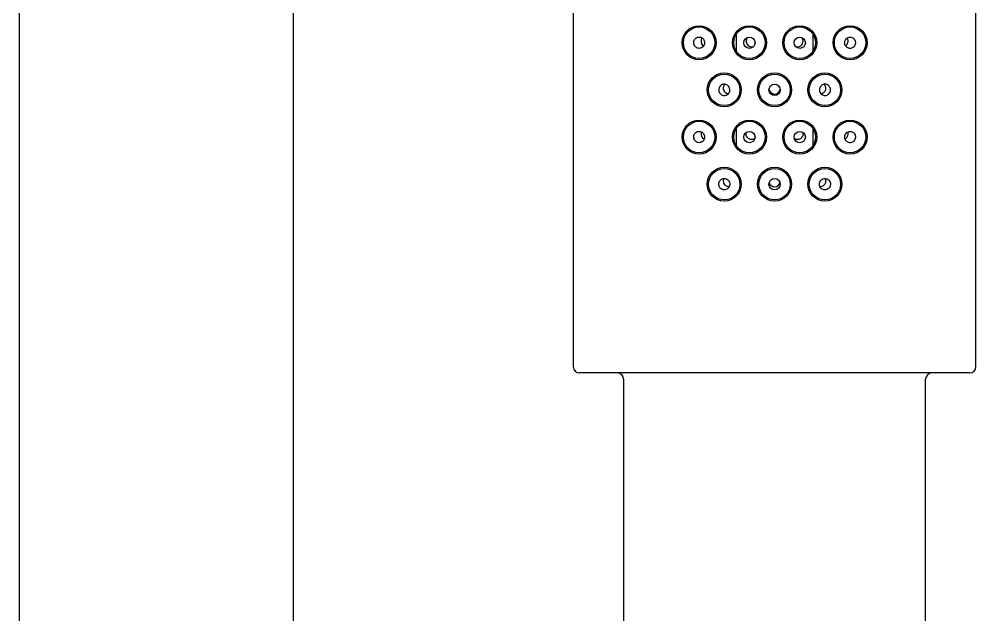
# Model space of a CAD drawing. Header units: millimetres. Extents: x -60 to 7633, y -2614 to 2146.
# Drawn here: x 1498 to 1574, y 1708.9 to 1756.2 of the extents above; entities that cross this region are included whole.
import ezdxf

# ---------------------------------------------------------------- set-up
doc = ezdxf.new("R2010")
doc.units = ezdxf.units.MM
doc.layers.get('0').update_dxf_attribs({"color": 250})

msp = doc.modelspace()

# ---------------------------------------------------------------- linework, layer by layer
at = {"linetype": 'Continuous'}
for p, q in [((1497.953, 1825.825), (1497.953, 1600.164)), ((1519.753, 1600.164), (1519.753, 1825.825)), ((1542.003, 1802.625), (1542.003, 1728.625)), ((1574.003, 1728.625), (1574.003, 1802.625)), ((1554.953, 1755.012), (1554.953, 1753.697)), ((1561.053, 1755.012), (1561.053, 1753.697)), ((1554.953, 1747.512), (1554.953, 1746.197)), ((1561.053, 1747.553), (1561.053, 1746.237)), ((1573.503, 1728.125), (1542.503, 1728.125)), ((1546.003, 1727.625), (1546.003, 1599.865)), ((1570.003, 1598.625), (1570.003, 1727.625))]:
    msp.add_line(p, q, dxfattribs=at)
for centre, radius in [((1552.003, 1754.375), 1.35), ((1552.003, 1754.375), 1.25), ((1556.003, 1754.375), 1.35), ((1556.003, 1754.375), 1.25), ((1560.003, 1754.375), 1.35), ((1560.003, 1754.375), 1.25), ((1564.003, 1754.375), 1.35), ((1564.003, 1754.375), 1.25), ((1556.003, 1754.375), 0.449), ((1560.003, 1754.375), 0.449), ((1554.003, 1750.625), 1.35), ((1554.003, 1750.625), 1.25), ((1558.003, 1750.625), 1.35), ((1558.003, 1750.625), 1.25), ((1562.003, 1750.625), 1.35), ((1562.003, 1750.625), 1.25), ((1558.003, 1750.625), 0.45), ((1552.003, 1746.875), 1.35), ((1552.003, 1746.875), 1.25), ((1556.003, 1746.875), 1.35), ((1556.003, 1746.875), 1.25), ((1560.003, 1746.875), 1.35), ((1560.003, 1746.875), 1.25), ((1564.003, 1746.875), 1.35), ((1564.003, 1746.875), 1.25), ((1556.003, 1746.876), 0.45), ((1560.003, 1746.876), 0.45), ((1554.003, 1743.125), 1.35), ((1554.003, 1743.125), 1.25), ((1558.003, 1743.125), 1.35), ((1558.003, 1743.125), 1.25), ((1562.003, 1743.125), 1.35), ((1562.003, 1743.125), 1.25), ((1558.003, 1743.125), 0.451)]:
    msp.add_circle(centre, radius, dxfattribs=at)
for centre, radius, start, end in [((1556.188, 1754.498), 0.448, 136.77777, 289.10277), ((1559.818, 1754.498), 0.448, 251.73991, 0), ((1559.818, 1754.498), 0.448, 0, 41.29662), ((1558.003, 1750.747), 0.45, 187.07344, 350.99415), ((1558.003, 1743.37), 0.452, 195.64337, 344.66155), ((1542.503, 1728.625), 0.5, 180, 270), ((1573.503, 1728.625), 0.5, 270, 0), ((1545.503, 1727.625), 0.5, 0, 90), ((1570.503, 1727.625), 0.5, 90, 180)]:
    msp.add_arc(centre, radius, start, end, dxfattribs=at)
for points, knots in [([(1552.434, 1754.372), (1552.434, 1754.422), (1552.426, 1754.472), (1552.41, 1754.52), (1552.394, 1754.567), (1552.371, 1754.612), (1552.341, 1754.651), (1552.312, 1754.69), (1552.275, 1754.725), (1552.235, 1754.752), (1552.195, 1754.78), (1552.149, 1754.8), (1552.102, 1754.812), (1552.055, 1754.824), (1552.004, 1754.828), (1551.956, 1754.823), (1551.907, 1754.817), (1551.859, 1754.803), (1551.814, 1754.781), (1551.77, 1754.759), (1551.729, 1754.728), (1551.695, 1754.691), (1551.662, 1754.655), (1551.633, 1754.612), (1551.613, 1754.565), (1551.593, 1754.52), (1551.581, 1754.471), (1551.576, 1754.421), (1551.572, 1754.372), (1551.575, 1754.322), (1551.586, 1754.274), (1551.597, 1754.226), (1551.615, 1754.18), (1551.64, 1754.138), (1551.665, 1754.096), (1551.697, 1754.058), (1551.733, 1754.027), (1551.771, 1753.995), (1551.814, 1753.969), (1551.859, 1753.952), (1551.905, 1753.934), (1551.955, 1753.925), (1552.004, 1753.924), (1552.053, 1753.924), (1552.103, 1753.933), (1552.15, 1753.95), (1552.196, 1753.967), (1552.24, 1753.993), (1552.278, 1754.026), (1552.315, 1754.058), (1552.348, 1754.098), (1552.373, 1754.141), (1552.397, 1754.184), (1552.415, 1754.232), (1552.425, 1754.281), (1552.431, 1754.311), (1552.434, 1754.341), (1552.434, 1754.372)], [0, 0, 0, 0, 0.052771, 0.052771, 0.052771, 0.105508, 0.105508, 0.105508, 0.158753, 0.158753, 0.158753, 0.212891, 0.212891, 0.212891, 0.26786, 0.26786, 0.26786, 0.323249, 0.323249, 0.323249, 0.378329, 0.378329, 0.378329, 0.432352, 0.432352, 0.432352, 0.485034, 0.485034, 0.485034, 0.536829, 0.536829, 0.536829, 0.588694, 0.588694, 0.588694, 0.641551, 0.641551, 0.641551, 0.695805, 0.695805, 0.695805, 0.751137, 0.751137, 0.751137, 0.806689, 0.806689, 0.806689, 0.86158, 0.86158, 0.86158, 0.915381, 0.915381, 0.915381, 0.968209, 0.968209, 0.968209, 1, 1, 1, 1]), ([(1552.338, 1754.133), (1552.283, 1754.176), (1552.249, 1754.227), (1552.213, 1754.316), (1552.203, 1754.347), (1552.189, 1754.419), (1552.185, 1754.459), (1552.184, 1754.544), (1552.187, 1754.588), (1552.201, 1754.664), (1552.211, 1754.697), (1552.227, 1754.736), (1552.231, 1754.744), (1552.235, 1754.752)], [0, 0, 0, 0, 0.25, 0.25, 0.375, 0.375, 0.5, 0.5, 0.625, 0.625, 0.75, 0.75, 0.7844594, 0.7844594, 0.7844594, 0.7844594]), ([(1563.572, 1754.372), (1563.572, 1754.322), (1563.58, 1754.272), (1563.596, 1754.225), (1563.611, 1754.178), (1563.635, 1754.134), (1563.664, 1754.095), (1563.693, 1754.056), (1563.729, 1754.022), (1563.769, 1753.996), (1563.809, 1753.969), (1563.853, 1753.949), (1563.899, 1753.937), (1563.946, 1753.925), (1563.995, 1753.922), (1564.043, 1753.927), (1564.092, 1753.932), (1564.14, 1753.946), (1564.184, 1753.968), (1564.229, 1753.99), (1564.27, 1754.02), (1564.305, 1754.057), (1564.34, 1754.094), (1564.369, 1754.137), (1564.39, 1754.184), (1564.411, 1754.23), (1564.425, 1754.281), (1564.43, 1754.332), (1564.435, 1754.381), (1564.432, 1754.432), (1564.421, 1754.481), (1564.41, 1754.528), (1564.392, 1754.575), (1564.367, 1754.616), (1564.342, 1754.657), (1564.311, 1754.695), (1564.275, 1754.725), (1564.238, 1754.757), (1564.196, 1754.782), (1564.152, 1754.798), (1564.107, 1754.815), (1564.058, 1754.825), (1564.01, 1754.825), (1563.961, 1754.825), (1563.911, 1754.817), (1563.864, 1754.8), (1563.818, 1754.783), (1563.773, 1754.757), (1563.735, 1754.725), (1563.696, 1754.692), (1563.663, 1754.653), (1563.637, 1754.609), (1563.611, 1754.565), (1563.592, 1754.517), (1563.582, 1754.467), (1563.576, 1754.436), (1563.572, 1754.404), (1563.572, 1754.372)], [0, 0, 0, 0, 0.052292, 0.052292, 0.052292, 0.104578, 0.104578, 0.104578, 0.156981, 0.156981, 0.156981, 0.210032, 0.210032, 0.210032, 0.264091, 0.264091, 0.264091, 0.319167, 0.319167, 0.319167, 0.374758, 0.374758, 0.374758, 0.429943, 0.429943, 0.429943, 0.483874, 0.483874, 0.483874, 0.536384, 0.536384, 0.536384, 0.588118, 0.588118, 0.588118, 0.640093, 0.640093, 0.640093, 0.693116, 0.693116, 0.693116, 0.74742, 0.74742, 0.74742, 0.802619, 0.802619, 0.802619, 0.857974, 0.857974, 0.857974, 0.912795, 0.912795, 0.912795, 0.96672, 0.96672, 0.96672, 1, 1, 1, 1]), ([(1563.773, 1754.749), (1563.776, 1754.742), (1563.779, 1754.735), (1563.795, 1754.698), (1563.805, 1754.665), (1563.819, 1754.589), (1563.822, 1754.546), (1563.821, 1754.459), (1563.817, 1754.419), (1563.803, 1754.348), (1563.793, 1754.316), (1563.757, 1754.228), (1563.723, 1754.176), (1563.669, 1754.133)], [0.2204545, 0.2204545, 0.2204545, 0.2204545, 0.25, 0.25, 0.375, 0.375, 0.5, 0.5, 0.625, 0.625, 0.75, 0.75, 1, 1, 1, 1]), ([(1553.562, 1750.627), (1553.562, 1750.677), (1553.571, 1750.727), (1553.587, 1750.774), (1553.603, 1750.821), (1553.627, 1750.866), (1553.657, 1750.905), (1553.687, 1750.944), (1553.724, 1750.978), (1553.765, 1751.005), (1553.806, 1751.032), (1553.852, 1751.052), (1553.9, 1751.063), (1553.948, 1751.075), (1553.999, 1751.078), (1554.048, 1751.072), (1554.098, 1751.067), (1554.147, 1751.053), (1554.192, 1751.031), (1554.237, 1751.009), (1554.279, 1750.979), (1554.315, 1750.942), (1554.35, 1750.906), (1554.38, 1750.864), (1554.401, 1750.818), (1554.423, 1750.772), (1554.437, 1750.722), (1554.442, 1750.672), (1554.448, 1750.622), (1554.445, 1750.57), (1554.433, 1750.521), (1554.422, 1750.472), (1554.403, 1750.425), (1554.376, 1750.382), (1554.35, 1750.34), (1554.316, 1750.302), (1554.278, 1750.271), (1554.24, 1750.24), (1554.196, 1750.216), (1554.149, 1750.199), (1554.103, 1750.183), (1554.053, 1750.174), (1554.004, 1750.174), (1553.955, 1750.175), (1553.905, 1750.183), (1553.858, 1750.2), (1553.811, 1750.217), (1553.766, 1750.243), (1553.727, 1750.275), (1553.688, 1750.307), (1553.654, 1750.346), (1553.628, 1750.39), (1553.602, 1750.433), (1553.583, 1750.482), (1553.572, 1750.532), (1553.566, 1750.563), (1553.562, 1750.595), (1553.562, 1750.627)], [0, 0, 0, 0, 0.052808, 0.052808, 0.052808, 0.105608, 0.105608, 0.105608, 0.158562, 0.158562, 0.158562, 0.212063, 0.212063, 0.212063, 0.266127, 0.266127, 0.266127, 0.320502, 0.320502, 0.320502, 0.374861, 0.374861, 0.374861, 0.428968, 0.428968, 0.428968, 0.48273, 0.48273, 0.48273, 0.536162, 0.536162, 0.536162, 0.589348, 0.589348, 0.589348, 0.642432, 0.642432, 0.642432, 0.69562, 0.69562, 0.69562, 0.749149, 0.749149, 0.749149, 0.803179, 0.803179, 0.803179, 0.857652, 0.857652, 0.857652, 0.912226, 0.912226, 0.912226, 0.96641, 0.96641, 0.96641, 1, 1, 1, 1]), ([(1554.311, 1750.303), (1554.289, 1750.307), (1554.268, 1750.312), (1554.247, 1750.319), (1554.2, 1750.335), (1554.154, 1750.36), (1554.114, 1750.392), (1554.073, 1750.426), (1554.037, 1750.468), (1554.009, 1750.516), (1553.983, 1750.562), (1553.963, 1750.615), (1553.953, 1750.67), (1553.948, 1750.703), (1553.945, 1750.736), (1553.946, 1750.77)], [0.7631158, 0.7631158, 0.7631158, 0.7631158, 0.7881384, 0.7881384, 0.7881384, 0.8467187, 0.8467187, 0.8467187, 0.9075729, 0.9075729, 0.9075729, 0.965717, 0.965717, 0.965717, 1, 1, 1, 1]), ([(1553.946, 1750.77), (1553.948, 1750.816), (1553.956, 1750.862), (1553.971, 1750.905), (1553.985, 1750.948), (1554.006, 1750.988), (1554.031, 1751.024), (1554.043, 1751.04), (1554.055, 1751.055), (1554.069, 1751.069)], [0, 0, 0, 0, 0.047231, 0.047231, 0.047231, 0.0943439, 0.0943439, 0.0943439, 0.1159733, 0.1159733, 0.1159733, 0.1159733]), ([(1562.444, 1750.627), (1562.444, 1750.577), (1562.435, 1750.526), (1562.419, 1750.479), (1562.403, 1750.431), (1562.379, 1750.386), (1562.349, 1750.347), (1562.318, 1750.308), (1562.281, 1750.273), (1562.239, 1750.246), (1562.198, 1750.218), (1562.151, 1750.198), (1562.102, 1750.186), (1562.054, 1750.175), (1562.002, 1750.172), (1561.953, 1750.177), (1561.903, 1750.183), (1561.854, 1750.197), (1561.809, 1750.22), (1561.764, 1750.242), (1561.723, 1750.272), (1561.688, 1750.308), (1561.653, 1750.344), (1561.624, 1750.386), (1561.603, 1750.432), (1561.582, 1750.477), (1561.569, 1750.527), (1561.564, 1750.576), (1561.559, 1750.626), (1561.562, 1750.678), (1561.573, 1750.726), (1561.584, 1750.775), (1561.604, 1750.823), (1561.63, 1750.865), (1561.657, 1750.907), (1561.691, 1750.946), (1561.73, 1750.977), (1561.768, 1751.008), (1561.813, 1751.033), (1561.86, 1751.05), (1561.907, 1751.067), (1561.957, 1751.075), (1562.007, 1751.075), (1562.057, 1751.075), (1562.107, 1751.066), (1562.154, 1751.049), (1562.201, 1751.031), (1562.245, 1751.006), (1562.284, 1750.973), (1562.322, 1750.941), (1562.355, 1750.902), (1562.381, 1750.859), (1562.406, 1750.816), (1562.425, 1750.768), (1562.435, 1750.719), (1562.441, 1750.689), (1562.444, 1750.658), (1562.444, 1750.627)], [0, 0, 0, 0, 0.053229, 0.053229, 0.053229, 0.106427, 0.106427, 0.106427, 0.160099, 0.160099, 0.160099, 0.214417, 0.214417, 0.214417, 0.269008, 0.269008, 0.269008, 0.323397, 0.323397, 0.323397, 0.377294, 0.377294, 0.377294, 0.430711, 0.430711, 0.430711, 0.483847, 0.483847, 0.483847, 0.536941, 0.536941, 0.536941, 0.590181, 0.590181, 0.590181, 0.643692, 0.643692, 0.643692, 0.69754, 0.69754, 0.69754, 0.75172, 0.75172, 0.75172, 0.806109, 0.806109, 0.806109, 0.860441, 0.860441, 0.860441, 0.914378, 0.914378, 0.914378, 0.967712, 0.967712, 0.967712, 1, 1, 1, 1]), ([(1562.06, 1750.77), (1562.062, 1750.722), (1562.056, 1750.674), (1562.044, 1750.629), (1562.032, 1750.584), (1562.013, 1750.542), (1561.99, 1750.504), (1561.965, 1750.463), (1561.933, 1750.427), (1561.899, 1750.398), (1561.86, 1750.365), (1561.816, 1750.339), (1561.769, 1750.322), (1561.743, 1750.313), (1561.716, 1750.306), (1561.688, 1750.302)], [0, 0, 0, 0, 0.0490179, 0.0490179, 0.0490179, 0.097815, 0.097815, 0.097815, 0.1499206, 0.1499206, 0.1499206, 0.2077072, 0.2077072, 0.2077072, 0.2397372, 0.2397372, 0.2397372, 0.2397372]), ([(1561.939, 1751.068), (1561.96, 1751.045), (1561.979, 1751.02), (1561.995, 1750.993), (1562.021, 1750.95), (1562.04, 1750.902), (1562.05, 1750.852), (1562.056, 1750.825), (1562.059, 1750.797), (1562.06, 1750.77)], [0.8847683, 0.8847683, 0.8847683, 0.8847683, 0.9188306, 0.9188306, 0.9188306, 0.9720106, 0.9720106, 0.9720106, 1, 1, 1, 1]), ([(1552.434, 1746.869), (1552.434, 1746.919), (1552.426, 1746.97), (1552.41, 1747.018), (1552.394, 1747.065), (1552.37, 1747.111), (1552.341, 1747.15), (1552.311, 1747.19), (1552.274, 1747.225), (1552.234, 1747.252), (1552.192, 1747.28), (1552.146, 1747.301), (1552.099, 1747.313), (1552.051, 1747.325), (1552.001, 1747.329), (1551.952, 1747.323), (1551.903, 1747.318), (1551.854, 1747.303), (1551.81, 1747.281), (1551.767, 1747.259), (1551.726, 1747.228), (1551.692, 1747.191), (1551.659, 1747.155), (1551.632, 1747.112), (1551.612, 1747.066), (1551.593, 1747.021), (1551.58, 1746.972), (1551.576, 1746.923), (1551.572, 1746.874), (1551.575, 1746.824), (1551.586, 1746.776), (1551.597, 1746.728), (1551.615, 1746.682), (1551.64, 1746.64), (1551.665, 1746.597), (1551.698, 1746.559), (1551.735, 1746.527), (1551.773, 1746.494), (1551.816, 1746.468), (1551.862, 1746.451), (1551.908, 1746.433), (1551.958, 1746.424), (1552.008, 1746.424), (1552.057, 1746.423), (1552.107, 1746.432), (1552.154, 1746.45), (1552.2, 1746.467), (1552.243, 1746.493), (1552.281, 1746.526), (1552.318, 1746.558), (1552.35, 1746.598), (1552.374, 1746.641), (1552.399, 1746.683), (1552.416, 1746.731), (1552.425, 1746.78), (1552.431, 1746.809), (1552.434, 1746.839), (1552.434, 1746.869)], [0, 0, 0, 0, 0.053131, 0.053131, 0.053131, 0.106217, 0.106217, 0.106217, 0.159972, 0.159972, 0.159972, 0.214654, 0.214654, 0.214654, 0.26998, 0.26998, 0.26998, 0.32536, 0.32536, 0.32536, 0.380029, 0.380029, 0.380029, 0.433411, 0.433411, 0.433411, 0.485533, 0.485533, 0.485533, 0.537113, 0.537113, 0.537113, 0.589198, 0.589198, 0.589198, 0.642609, 0.642609, 0.642609, 0.697512, 0.697512, 0.697512, 0.753285, 0.753285, 0.753285, 0.808855, 0.808855, 0.808855, 0.863347, 0.863347, 0.863347, 0.916551, 0.916551, 0.916551, 0.96886, 0.96886, 0.96886, 1, 1, 1, 1]), ([(1552.335, 1746.762), (1552.282, 1746.807), (1552.249, 1746.859), (1552.214, 1746.947), (1552.204, 1746.979), (1552.19, 1747.049), (1552.185, 1747.088), (1552.183, 1747.172), (1552.186, 1747.217), (1552.194, 1747.261), (1552.195, 1747.266), (1552.196, 1747.27)], [0, 0, 0, 0, 0.25, 0.25, 0.375, 0.375, 0.5, 0.5, 0.625, 0.625, 0.6400935, 0.6400935, 0.6400935, 0.6400935]), ([(1556.404, 1746.723), (1556.402, 1746.722), (1556.4, 1746.721), (1556.398, 1746.72), (1556.355, 1746.697), (1556.308, 1746.681), (1556.261, 1746.673), (1556.214, 1746.666), (1556.166, 1746.666), (1556.119, 1746.673), (1556.072, 1746.681), (1556.026, 1746.697), (1555.984, 1746.72), (1555.939, 1746.744), (1555.899, 1746.775), (1555.865, 1746.813), (1555.829, 1746.851), (1555.8, 1746.897), (1555.779, 1746.947), (1555.759, 1746.996), (1555.747, 1747.049), (1555.744, 1747.103), (1555.741, 1747.154), (1555.747, 1747.205), (1555.761, 1747.254)], [0.4302735, 0.4302735, 0.4302735, 0.4302735, 0.4325183, 0.4325183, 0.4325183, 0.4838588, 0.4838588, 0.4838588, 0.5346345, 0.5346345, 0.5346345, 0.5868191, 0.5868191, 0.5868191, 0.641941, 0.641941, 0.641941, 0.6995109, 0.6995109, 0.6995109, 0.7565929, 0.7565929, 0.7565929, 0.8097829, 0.8097829, 0.8097829, 0.8097829]), ([(1560.243, 1747.262), (1560.25, 1747.238), (1560.256, 1747.212), (1560.259, 1747.187), (1560.265, 1747.14), (1560.264, 1747.091), (1560.255, 1747.044), (1560.247, 1746.996), (1560.23, 1746.949), (1560.208, 1746.907), (1560.184, 1746.862), (1560.153, 1746.822), (1560.117, 1746.787), (1560.078, 1746.752), (1560.033, 1746.722), (1559.985, 1746.702), (1559.948, 1746.686), (1559.908, 1746.676), (1559.868, 1746.671)], [0.7153738, 0.7153738, 0.7153738, 0.7153738, 0.7421975, 0.7421975, 0.7421975, 0.7925171, 0.7925171, 0.7925171, 0.8441272, 0.8441272, 0.8441272, 0.8987991, 0.8987991, 0.8987991, 0.9562091, 0.9562091, 0.9562091, 1, 1, 1, 1]), ([(1563.572, 1746.869), (1563.572, 1746.819), (1563.58, 1746.769), (1563.596, 1746.722), (1563.611, 1746.675), (1563.635, 1746.631), (1563.664, 1746.592), (1563.693, 1746.554), (1563.729, 1746.52), (1563.768, 1746.493), (1563.808, 1746.467), (1563.852, 1746.447), (1563.898, 1746.436), (1563.944, 1746.424), (1563.993, 1746.421), (1564.04, 1746.426), (1564.088, 1746.431), (1564.136, 1746.445), (1564.18, 1746.467), (1564.225, 1746.489), (1564.267, 1746.519), (1564.302, 1746.556), (1564.338, 1746.593), (1564.367, 1746.636), (1564.389, 1746.684), (1564.41, 1746.73), (1564.424, 1746.781), (1564.43, 1746.833), (1564.435, 1746.883), (1564.432, 1746.935), (1564.421, 1746.983), (1564.41, 1747.031), (1564.392, 1747.078), (1564.367, 1747.119), (1564.343, 1747.16), (1564.311, 1747.198), (1564.275, 1747.228), (1564.239, 1747.259), (1564.197, 1747.283), (1564.153, 1747.3), (1564.108, 1747.317), (1564.06, 1747.326), (1564.013, 1747.326), (1563.964, 1747.326), (1563.914, 1747.318), (1563.868, 1747.301), (1563.821, 1747.284), (1563.777, 1747.258), (1563.738, 1747.226), (1563.699, 1747.194), (1563.665, 1747.154), (1563.638, 1747.109), (1563.612, 1747.066), (1563.593, 1747.016), (1563.582, 1746.966), (1563.576, 1746.934), (1563.572, 1746.901), (1563.572, 1746.869)], [0, 0, 0, 0, 0.052172, 0.052172, 0.052172, 0.104354, 0.104354, 0.104354, 0.156424, 0.156424, 0.156424, 0.208931, 0.208931, 0.208931, 0.262444, 0.262444, 0.262444, 0.317209, 0.317209, 0.317209, 0.372901, 0.372901, 0.372901, 0.428598, 0.428598, 0.428598, 0.483211, 0.483211, 0.483211, 0.536221, 0.536221, 0.536221, 0.588044, 0.588044, 0.588044, 0.639689, 0.639689, 0.639689, 0.692129, 0.692129, 0.692129, 0.745853, 0.745853, 0.745853, 0.800727, 0.800727, 0.800727, 0.856149, 0.856149, 0.856149, 0.911386, 0.911386, 0.911386, 0.965881, 0.965881, 0.965881, 1, 1, 1, 1]), ([(1563.811, 1747.269), (1563.812, 1747.265), (1563.812, 1747.261), (1563.82, 1747.218), (1563.823, 1747.173), (1563.821, 1747.088), (1563.816, 1747.049), (1563.802, 1746.979), (1563.793, 1746.947), (1563.757, 1746.859), (1563.724, 1746.807), (1563.671, 1746.762)], [0.3625382, 0.3625382, 0.3625382, 0.3625382, 0.375, 0.375, 0.5, 0.5, 0.625, 0.625, 0.75, 0.75, 1, 1, 1, 1]), ([(1559.868, 1746.671), (1559.821, 1746.665), (1559.772, 1746.667), (1559.724, 1746.677), (1559.682, 1746.686), (1559.64, 1746.702), (1559.602, 1746.724)], [0, 0, 0, 0, 0.05154872, 0.05154872, 0.05154872, 0.0978023, 0.0978023, 0.0978023, 0.0978023]), ([(1553.562, 1743.129), (1553.562, 1743.079), (1553.571, 1743.028), (1553.587, 1742.98), (1553.603, 1742.932), (1553.628, 1742.887), (1553.658, 1742.848), (1553.689, 1742.808), (1553.727, 1742.773), (1553.768, 1742.745), (1553.811, 1742.718), (1553.858, 1742.697), (1553.907, 1742.685), (1553.956, 1742.674), (1554.007, 1742.671), (1554.057, 1742.677), (1554.107, 1742.682), (1554.156, 1742.697), (1554.201, 1742.719), (1554.245, 1742.742), (1554.286, 1742.772), (1554.32, 1742.808), (1554.355, 1742.844), (1554.383, 1742.886), (1554.404, 1742.931), (1554.424, 1742.977), (1554.438, 1743.026), (1554.443, 1743.076), (1554.448, 1743.125), (1554.444, 1743.177), (1554.433, 1743.225), (1554.422, 1743.274), (1554.402, 1743.322), (1554.375, 1743.365), (1554.349, 1743.407), (1554.314, 1743.446), (1554.275, 1743.477), (1554.236, 1743.509), (1554.191, 1743.534), (1554.144, 1743.551), (1554.097, 1743.568), (1554.046, 1743.576), (1553.996, 1743.576), (1553.946, 1743.576), (1553.896, 1743.566), (1553.849, 1743.549), (1553.802, 1743.532), (1553.758, 1743.506), (1553.72, 1743.473), (1553.682, 1743.441), (1553.649, 1743.402), (1553.624, 1743.359), (1553.599, 1743.316), (1553.581, 1743.268), (1553.571, 1743.22), (1553.565, 1743.19), (1553.562, 1743.16), (1553.562, 1743.129)], [0, 0, 0, 0, 0.053562, 0.053562, 0.053562, 0.107083, 0.107083, 0.107083, 0.161204, 0.161204, 0.161204, 0.215923, 0.215923, 0.215923, 0.270671, 0.270671, 0.270671, 0.324906, 0.324906, 0.324906, 0.378437, 0.378437, 0.378437, 0.43146, 0.43146, 0.43146, 0.484337, 0.484337, 0.484337, 0.537391, 0.537391, 0.537391, 0.590809, 0.590809, 0.590809, 0.644643, 0.644643, 0.644643, 0.698845, 0.698845, 0.698845, 0.753276, 0.753276, 0.753276, 0.807698, 0.807698, 0.807698, 0.861805, 0.861805, 0.861805, 0.915336, 0.915336, 0.915336, 0.968265, 0.968265, 0.968265, 1, 1, 1, 1]), ([(1554.396, 1742.92), (1554.396, 1742.92), (1554.396, 1742.92), (1554.396, 1742.92), (1554.35, 1742.918), (1554.303, 1742.925), (1554.26, 1742.938), (1554.212, 1742.953), (1554.167, 1742.976), (1554.128, 1743.007), (1554.085, 1743.039), (1554.048, 1743.081), (1554.018, 1743.128), (1553.989, 1743.175), (1553.967, 1743.229), (1553.956, 1743.286), (1553.948, 1743.323), (1553.945, 1743.362), (1553.946, 1743.401)], [0.7275555, 0.7275555, 0.7275555, 0.7275555, 0.7275912, 0.7275912, 0.7275912, 0.7802484, 0.7802484, 0.7802484, 0.8377201, 0.8377201, 0.8377201, 0.8994199, 0.8994199, 0.8994199, 0.9606107, 0.9606107, 0.9606107, 1, 1, 1, 1]), ([(1553.946, 1743.401), (1553.948, 1743.446), (1553.956, 1743.492), (1553.97, 1743.534), (1553.975, 1743.549), (1553.981, 1743.563), (1553.987, 1743.577)], [0, 0, 0, 0, 0.04640165, 0.04640165, 0.04640165, 0.06233076, 0.06233076, 0.06233076, 0.06233076]), ([(1562.444, 1743.129), (1562.444, 1743.179), (1562.435, 1743.23), (1562.42, 1743.276), (1562.404, 1743.323), (1562.38, 1743.368), (1562.35, 1743.407), (1562.32, 1743.446), (1562.283, 1743.48), (1562.242, 1743.506), (1562.201, 1743.533), (1562.155, 1743.553), (1562.108, 1743.564), (1562.06, 1743.575), (1562.009, 1743.579), (1561.96, 1743.573), (1561.911, 1743.568), (1561.861, 1743.554), (1561.816, 1743.532), (1561.771, 1743.51), (1561.729, 1743.48), (1561.693, 1743.444), (1561.658, 1743.407), (1561.628, 1743.365), (1561.606, 1743.318), (1561.584, 1743.273), (1561.57, 1743.222), (1561.564, 1743.171), (1561.558, 1743.121), (1561.561, 1743.069), (1561.573, 1743.02), (1561.584, 1742.971), (1561.603, 1742.923), (1561.63, 1742.881), (1561.656, 1742.838), (1561.69, 1742.8), (1561.728, 1742.769), (1561.766, 1742.739), (1561.81, 1742.714), (1561.856, 1742.698), (1561.902, 1742.682), (1561.952, 1742.673), (1562, 1742.674), (1562.05, 1742.674), (1562.1, 1742.683), (1562.146, 1742.699), (1562.193, 1742.716), (1562.238, 1742.742), (1562.277, 1742.774), (1562.316, 1742.806), (1562.35, 1742.845), (1562.377, 1742.889), (1562.403, 1742.933), (1562.423, 1742.982), (1562.433, 1743.032), (1562.44, 1743.064), (1562.444, 1743.097), (1562.444, 1743.129)], [0, 0, 0, 0, 0.052719, 0.052719, 0.052719, 0.105444, 0.105444, 0.105444, 0.158125, 0.158125, 0.158125, 0.211211, 0.211211, 0.211211, 0.264912, 0.264912, 0.264912, 0.319127, 0.319127, 0.319127, 0.373579, 0.373579, 0.373579, 0.427975, 0.427975, 0.427975, 0.482099, 0.482099, 0.482099, 0.53583, 0.53583, 0.53583, 0.589139, 0.589139, 0.589139, 0.642119, 0.642119, 0.642119, 0.695001, 0.695001, 0.695001, 0.748133, 0.748133, 0.748133, 0.801844, 0.801844, 0.801844, 0.856238, 0.856238, 0.856238, 0.911037, 0.911037, 0.911037, 0.965661, 0.965661, 0.965661, 1, 1, 1, 1]), ([(1562.06, 1743.401), (1562.062, 1743.352), (1562.056, 1743.302), (1562.043, 1743.256), (1562.031, 1743.21), (1562.012, 1743.166), (1561.987, 1743.127), (1561.961, 1743.085), (1561.929, 1743.048), (1561.892, 1743.017), (1561.851, 1742.984), (1561.804, 1742.957), (1561.755, 1742.941), (1561.71, 1742.926), (1561.661, 1742.918), (1561.612, 1742.92)], [0, 0, 0, 0, 0.0506272, 0.0506272, 0.0506272, 0.10097, 0.10097, 0.10097, 0.1557451, 0.1557451, 0.1557451, 0.2163569, 0.2163569, 0.2163569, 0.2716779, 0.2716779, 0.2716779, 0.2716779]), ([(1562.021, 1743.572), (1562.035, 1743.54), (1562.045, 1743.507), (1562.052, 1743.473), (1562.056, 1743.449), (1562.059, 1743.425), (1562.06, 1743.401)], [0.9398103, 0.9398103, 0.9398103, 0.9398103, 0.97549077, 0.97549077, 0.97549077, 1, 1, 1, 1])]:
    msp.add_open_spline(points, degree=3, knots=knots, dxfattribs=at)
for points in [[(1552.403, 1746.717), (1552.379, 1746.73), (1552.356, 1746.745), (1552.335, 1746.762)], [(1563.671, 1746.762), (1563.649, 1746.744), (1563.625, 1746.728), (1563.599, 1746.715)]]:
    msp.add_open_spline(points, degree=3, dxfattribs=at)

doc.saveas('drawing.dxf')
